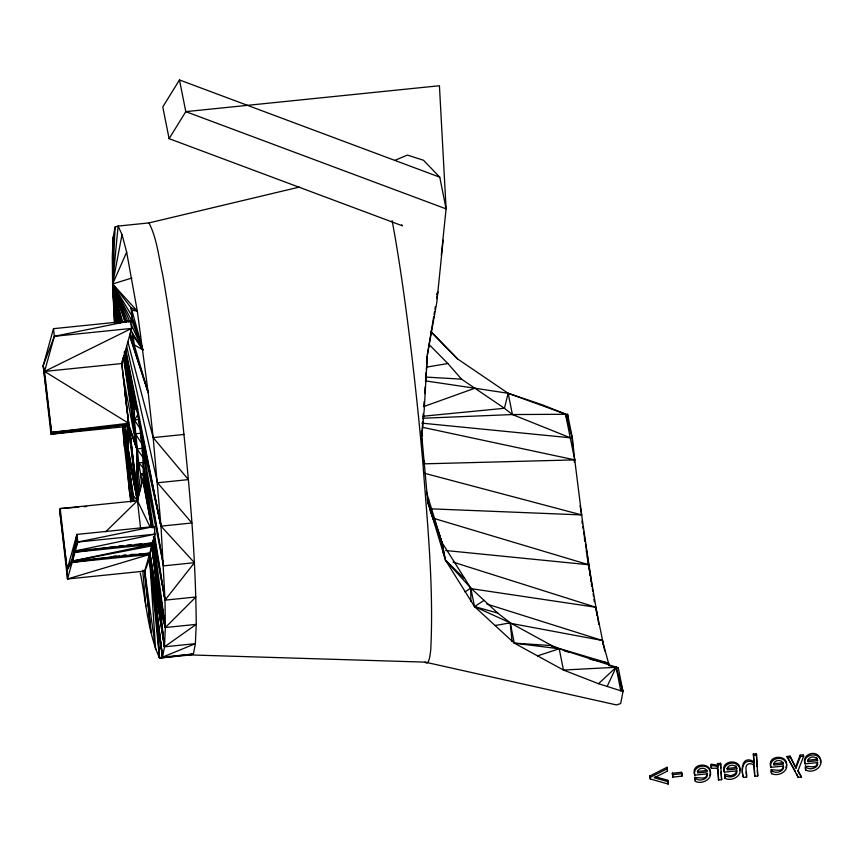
<?xml version="1.0" encoding="UTF-8"?>
<svg xmlns="http://www.w3.org/2000/svg" width="864" height="864" viewBox="0 0 864 864"><rect width="100%" height="100%" fill="white"/><g stroke="black" fill="none" stroke-linecap="round" stroke-linejoin="round"><path stroke-width="1.3" d="M421.837 436.46L422.701 421.708M114.34 322.272L112.622 283.997L113.141 237.33L115.106 226.994L118.109 226.066L149.008 222.912L299.333 187.078M424.429 463.795L424.462 461.106M433.663 316.861L427.356 354.888L424.235 409.471L421.848 436.363M739.703 770.677C742.154 757.901 719.42 759.866 724.345 772.124L736.949 770.839C737.413 777.157 729.097 778.054 724.874 775.656C723.913 772.211 730.21 777.265 732.272 775.159C734.465 774.706 736.43 772.956 736.625 770.634M820.454 762.426L820.508 760.666M125.021 352.048L134.482 403.974L134.406 419.969L138.715 462.974L137.441 500.699L140.605 528.53M113.141 237.33L112.298 256.619L112.622 283.997L114.739 323.017M115.096 322.682L112.622 283.997L115.106 226.994M140.335 573.08C146.005 601.441 147.647 631.411 159.527 658.087L162.529 657.148L164.495 646.812L165.326 627.534L165.013 600.145L161.006 526.144L153.166 437.605L148.208 392.645L137.3 311.072L126.652 252.148L122.008 234.576L118.109 226.066L112.622 283.997L115.463 322.952M125.831 426.6L124.47 446.537L130.766 502.2M422.885 419.029L423.263 413.672M423.835 405.648L424.116 401.63M424.688 393.595L425.164 386.899M425.542 381.542L426.2 372.168M426.395 369.49L427.345 356.098L426.47 361.314M151.654 526.975L143.154 480.179C144.526 436.309 133.412 393.163 125.485 350.374M122.008 234.576L112.622 283.997L131.015 307.649L131.879 310.273L132.538 322.369L142.841 349.844L134.19 344.801L133.261 335.696L131.155 330.005M130.885 438.286L130.604 441.277L137.441 500.699L150.26 527.332M105.656 531.824L137.441 500.699L136.976 449.388L123.466 357.62M139.007 554.072L149.731 553.198L72.49 561.092L74.963 552.204L152.204 544.32L149.731 553.198L155.66 608.224L159.527 658.087L190.426 654.934L425.11 662.126L616.399 704.916L620.687 703.577L622.987 691.47L618.257 667.807L559.202 648.778L551.848 645.613L510.224 622.847L474.498 606.571L445.489 560.185L427.291 499.781M153.436 536.771L165.013 600.145L195.912 596.992L165.326 627.534L152.561 543.046L152.82 540.421L153.565 556.211L165.326 627.534L196.225 624.38C195.674 545.81 187.726 467.51 179.107 389.491C174.485 351.173 169.387 312.898 162.713 274.871C158.706 257.472 157.151 239.036 149.008 222.912M157.464 619.952L159.527 658.087L193.428 653.994L195.383 643.658L196.225 624.38L164.495 646.812L151.016 563.382L162.529 657.148L193.428 653.994L190.426 654.934L187.844 654.534M153.565 539.428L165.326 627.534L160.294 609.8L164.495 646.812L160.013 612.792L159.354 600.696L151.762 545.897L72.49 561.092L71.982 559.537L76.928 534.416L154.17 526.532L155.034 534.157L152.561 543.046L75.319 550.93L74.812 549.374L76.928 534.416L77.792 542.041L75.319 550.93L155.034 534.157L77.792 542.041L74.812 549.374L72.49 561.092L152.204 544.32L153.565 556.211L151.762 545.897L150.088 554.278L164.495 646.812L195.383 643.658L162.529 657.148L156.071 615.697L149.375 554.483L72.133 562.367L67.144 569.549L67.5 578.988L144.742 571.104L149.623 559.116L162.529 657.148L151.016 563.382M443.146 240.138L436.806 302.378L427.356 354.888M128.25 426.319L51.008 434.203L51.516 432.389L128.617 423.263L121.705 363.064L129.082 426.546L129.492 434.02L127.775 451.429L137.441 500.699L60.199 508.583L59.692 510.408L67.5 578.988L149.375 554.483L144.742 571.104L150.984 632.005L144.32 570.596M123.984 426.114L124.945 438.188L132.7 493.29L133.564 495.925L137.441 500.699L128.056 448.448L127.116 439.344L128.758 424.505L51.516 432.389L43.2 365.623L53.492 328.676L130.734 320.792L131.598 328.406L121.813 363.539L44.572 371.423L43.2 365.623L54.367 336.301L53.492 328.676M807.97 761.648C807.289 755.989 816.944 755.276 817.592 760.666L807.97 761.648L807.678 760.212L817.312 759.229L817.592 760.666M143.867 462.445L138.715 462.974L140.54 473.85L137.441 500.699L124.945 438.188L128.758 424.505L51.008 434.203L43.2 365.623M434.074 314.539L434.538 311.612M434.948 309.226L435.391 306.558M436.698 298.588L437.8 291.946L436.622 294.3M72.49 561.092L76.928 534.416L67.144 569.549L59.692 510.408M574.301 462.229L574.744 459.886L572.324 437.929L567.594 414.266L512.406 414.547L423.468 418.219M121.813 363.539L123.044 357.642M707.054 773.658C706.741 783.389 691.567 772.567 695.455 781.423C703.307 785.128 715.014 777.46 708.912 768.852C704.257 763.074 692.561 767.102 694.764 775.148L707.368 773.852C708.394 780.322 696.827 782.136 695.012 777.233M783.205 765.882C782.892 775.613 767.729 764.791 771.606 773.647C779.468 777.352 791.176 769.684 785.074 761.076C780.408 755.298 768.722 759.326 770.926 767.362L783.529 766.076C784.544 772.546 772.978 774.36 771.174 769.457M817.376 762.394C817.063 772.124 801.889 761.303 805.777 770.159C814.547 774.176 825.736 765.115 818.953 756.151C813.672 749.714 801.49 755.471 805.097 763.873L817.7 762.588C818.716 769.057 807.149 770.872 805.345 765.968M144.396 473.461L140.54 473.85L142.096 479.887L137.441 500.699L136.393 485.762L129.082 426.546L136.976 449.388L137.441 500.699L142.765 480.071L151.61 526.964M709.765 775.278C714.82 761.778 689.753 761.67 694.764 775.148M785.916 767.502C790.981 754.002 765.914 753.894 770.926 767.362M441.299 255.118L446.094 208.872L439.43 85.741L185.803 111.64L169.106 138.661L402.354 225.796L401.814 224.77M128.336 322.013L130.734 320.792L130.356 322.628L130.734 320.792L54.367 336.301L44.572 371.423L51.516 432.389M67.5 578.988L72.133 562.367L71.982 559.537L67.144 569.549L60.199 508.583L78.721 507.125M430.477 511.434L441.958 542.506L470.804 588.082L474.498 606.571L514.285 643.151L559.202 648.778L563.458 670.043L616.108 667.278L622.987 691.47L598.525 683.694L563.458 670.043L514.285 643.151L510.224 622.847L497.696 613.03L470.804 588.082L445.489 560.185L441.958 542.506L427.82 502.416L428.695 499.468L426.395 491.638M795.733 766.724L800.107 755.136L803.412 754.79L803.693 756.227L797.85 771.152L801.446 777.06L798.174 777.395L786.996 756.475L790.182 756.14L796.025 768.161L800.388 756.572L800.107 755.136M115.733 322.877L112.622 283.997L126.652 252.148M607.122 686.491L616.108 667.278L620.838 690.941M179.464 79.942L185.803 111.64L446.094 208.872L439.765 177.185L179.464 79.942L162.778 106.963L169.106 138.661M138.1 414.342L134.406 419.969L140.216 428.674M154.224 537.062L165.013 600.145L194.443 562.691L161.006 526.144L140.724 435.229L163.555 565.855L194.443 562.691M131.296 501.671L129.427 491.508L124.945 438.188L126.252 436.709L128.758 424.505L136.976 449.388L136.393 485.762L128.758 424.505L128.056 448.448L137.041 497.848M598.525 683.694L616.108 667.278M124.232 351.929L134.082 409.493L137.128 407.128M465.048 591.894L470.804 588.082L470.837 601.279M484.067 600.383L474.498 606.571L497.696 613.03M128.812 442.886L126.662 444.182L127.775 451.429L124.945 438.188L132.106 501.012M649.944 775.926L667.062 767.264L667.472 771.088L654.199 777.762L668.045 781.672L668.174 784.058L650.311 778.972L649.944 775.926L650.311 778.972M650.225 777.362L667.343 768.701M151.751 527.731L154.17 526.532L77.792 542.041M394.74 160.445L407.376 155.088L423.49 160.24L439.765 177.185M423.457 406.674L474.865 388.217L508.151 393.282L542.84 405L565.52 414.104L572.324 437.929L572.67 447.163M537.538 655.862L559.202 648.778M116.834 322.542L112.622 283.997L131.825 278.024M711.331 768.388L711.428 764.208L715.975 764.91L717.606 765.796L717.887 767.232L714.874 765.806L711.191 765.752C709.862 770.71 715.964 766.39 718.006 769.349L718.578 779.976L721.645 779.663L720.544 763.258L717.476 763.571L717.606 765.796M494.953 625.547L510.224 622.847L512.028 641.39M426.589 367.124L447.844 363.517L461.527 379.156L504.425 408.294L512.406 414.547L570.251 437.767L572.324 437.929M116.165 546.48L74.963 552.204L74.812 549.374M118.822 546.113L122.807 545.551M72.133 562.367L119.718 556.038M122.364 555.692L126.328 555.163M130.302 554.634L132.937 554.288M54.367 336.301L131.598 328.406L44.572 371.423L128.617 423.263L125.798 400.637M134.082 409.493L137.938 409.093M139.547 419.44L134.406 419.969L124.07 355.46M123.487 355.504L135.4 433.814L141.836 433.156M127.872 341.788L153.166 437.605L184.064 434.452M142.063 448.394L136.912 448.913L142.776 457.078M126.652 346.162L157.496 482.771L188.395 479.606L153.166 437.605M754.736 776.282L754.132 765.104L751.691 764.046A5.26 4.288 -11.3 0 0 748.278 763.949C743.515 766.066 747.598 773.431 746.561 777.114L743.494 777.427C740.48 769.219 743.461 756.788 754.013 762.977L753.322 753.991L756.378 753.678L757.793 775.969L754.736 776.282L753.84 763.668M753.322 753.991L753.602 755.428L756.67 755.114M717.476 763.571L717.768 765.007L720.824 764.694M787.277 757.912L790.474 757.577L796.025 768.161M800.388 756.572L803.693 756.227M672.376 773.226L681.566 772.286L681.847 773.723L681.977 776.153L672.797 777.092L672.376 773.226L672.797 777.092M697.356 771.476L706.979 770.494M726.937 768.452L736.56 767.47L736.841 768.906L727.218 769.889C726.538 764.23 736.204 763.528 736.841 768.906M773.507 763.7L783.14 762.718M672.667 774.662L681.847 773.723M423.09 416.221L504.425 408.294L508.151 393.282L457.477 358.852L430.585 331.387M127.094 545.119L131.112 544.784M135.13 544.46L141.836 543.92M144.515 543.694L152.561 543.046M113.54 556.146L116.219 555.93M122.915 555.39L125.604 555.163M130.961 554.731L136.328 554.299M84.013 506.704L86.659 506.498M424.289 463.838L574.744 459.886L581.645 514.912L591.937 585.868M431.039 508.842L581.645 514.912L580.09 505.84M425.488 377.05L461.527 379.156M514.285 643.151L551.848 645.613M421.848 423.144L570.251 437.767L574.744 459.886L422.518 427.302M445.738 550.519L588.773 564.764L598.817 624.348M117.072 322.715L112.622 283.997L137.3 311.072L131.879 310.273L142.841 349.844L133.261 335.696M425.477 380.894L474.865 388.217M470.891 588.622L595.814 607.252L604.735 651.035M564.84 651.316L568.836 651.91M508.691 622.976L602.456 640.516L609.196 665.647M610.848 666.263L618.257 667.807M590.058 659.221L608.429 663.12L609.541 665.55M724.594 774.22L725.026 778.399C732.888 782.114 744.595 774.436 738.493 765.828C733.838 760.05 722.142 764.078 724.345 772.124M424.516 473.288L581.645 514.912M134.482 403.974L135.54 404.255L137.095 410.292L161.006 526.144L191.905 522.99L157.496 482.771M142.096 479.887L143.154 480.179M655.171 776.682L667.764 780.235L668.045 781.672M551.653 646.24L608.429 663.12L608.926 665.734M433.62 518.324L588.773 564.764L585.446 543.607M486.821 604.033L602.456 640.516L603.083 644.436M453.103 562.118L595.814 607.252L596.905 615.125M753.732 761.54C742.176 755.017 740.459 769.219 743.494 777.427M137.3 311.072L131.015 307.649L132.538 322.369L112.622 283.997L118.314 322.628M140.54 473.85L144.018 475.826M445.489 560.185L464.022 578.286M430.888 331.592L457.477 358.852M428.89 344.315L447.844 363.517M138.715 462.974L143.921 468.482M135.4 433.814L141.793 443.718M132.818 319.378L142.841 349.844L132.397 333.072L133.909 347.792L148.208 392.645L134.19 344.801L133.909 347.792L129.708 335.2M798.163 770.699L801.446 777.06M118.433 322.207L112.622 283.997L131.425 315.112M786.996 756.475L795.323 771.379M796.608 773.669L798.174 777.395M621.713 689.148L622.987 691.47L620.708 684.029M118.746 322.261L112.622 283.997L129.719 321.257M131.144 324.356L142.841 349.844M119.135 322.11L112.622 283.997L127.915 321.937M430.142 510.322L441.958 542.506L444.787 558.004M421.34 431.222L427.82 502.416L440.078 536.49M119.783 323.287L112.622 283.997L126.338 322.434M130.226 333.342L132.797 340.535M427.82 502.416L441.958 542.506L443.491 553.781M820.562 760.374C818.618 751.302 802.44 754.358 805.097 763.873M816.761 757.598L817.312 759.229M736.009 765.85L736.56 767.47M119.88 322.11L112.622 283.997L125.15 321.559M120.215 323.158L112.622 283.997L125.053 321.937M129.568 335.729L148.208 392.645M127.116 439.344L126.252 436.709L126.662 444.182L124.945 438.188L133.099 500.764L132.7 493.29M152.453 548.964L151.762 545.897L158.49 598.061L165.326 627.534L153.846 553.219M156.524 610.859L149.623 559.116L155.628 649.577L144.742 571.104M428.695 499.468L441.256 540.324M120.258 322.207L112.622 283.997L122.72 322.25M112.622 283.997L121.187 321.926M138.92 421.168L161.006 526.144L125.712 349.531M805.518 765.958L805.81 767.394M790.182 756.14L790.474 757.577M771.347 769.446L771.638 770.882M757.793 775.969L757.296 770.623M746.561 777.114L746.075 772.027M724.766 774.198L725.058 775.634M721.645 779.663L721.019 771.984M718.578 779.976L717.714 767.912M710.91 764.316L711.191 765.752M695.196 777.222L695.477 778.658M681.977 776.153L681.566 772.286M667.472 771.088L667.062 767.264M668.174 784.058L667.764 780.235M570.251 437.767L565.52 414.104L508.151 393.282L512.406 414.547M125.356 350.827L135.54 404.255M123.412 377.536L136.976 449.388L129.946 429.181L135.929 490.601L129.492 434.02M127.494 417.301L128.617 423.263M142.236 450.328L163.555 565.855L143.23 464.173L153.36 527.375M150.088 554.278L160.013 612.792M152.636 527.753L143.554 474.66L151.772 526.943M165.326 627.534L151.762 545.897L164.495 646.812M154.235 532.861L165.013 600.145M581.915 521.143L582.336 523.778M582.746 526.424L583.168 529.07M583.578 531.716L585.036 540.972M584.42 538.715L584.82 541.382M586.256 550.681L586.656 553.338M587.066 555.995L588.492 565.304M588.902 567.961L589.313 570.618M589.723 573.275L590.123 575.942M590.533 578.599L590.944 581.256M591.354 583.913L591.754 586.57M592.337 588.503L592.726 591.149M593.125 593.784L593.514 596.419M593.914 599.054L594.313 601.7M124.945 438.188L134.093 501.12M124.794 392.645L125.464 397.969M567.594 414.266L568.318 420.854M149.623 559.116L159.527 658.087M122.558 426.622L124.47 446.537L123.001 426.395M142.744 570.262L145.811 606.128M805.626 767.405L805.777 770.159M771.455 770.893L771.606 773.647M756.378 753.678L757.091 766.714M753.602 755.428L754.013 762.977M724.874 775.656L725.026 778.399M720.544 763.258L720.814 768.247M717.768 765.007L717.887 767.232M695.304 778.669L695.455 781.423M158.49 598.061L158.9 605.534M421.848 433.76L421.967 436.406M422.086 439.042L422.388 445.64M392.116 220.622A249.026 16.826 84.2 0 1 422.777 461.765C427.486 524.102 433.804 586.678 430.78 649.253A249.026 16.826 84.2 0 1 425.11 662.126M697.842 771.12L697.648 772.913L707.27 771.93C706.72 767.383 699.224 766.94 697.842 771.12M773.993 763.344L773.798 765.137L783.421 764.154C782.881 759.607 775.386 759.164 773.993 763.344"/></g></svg>
